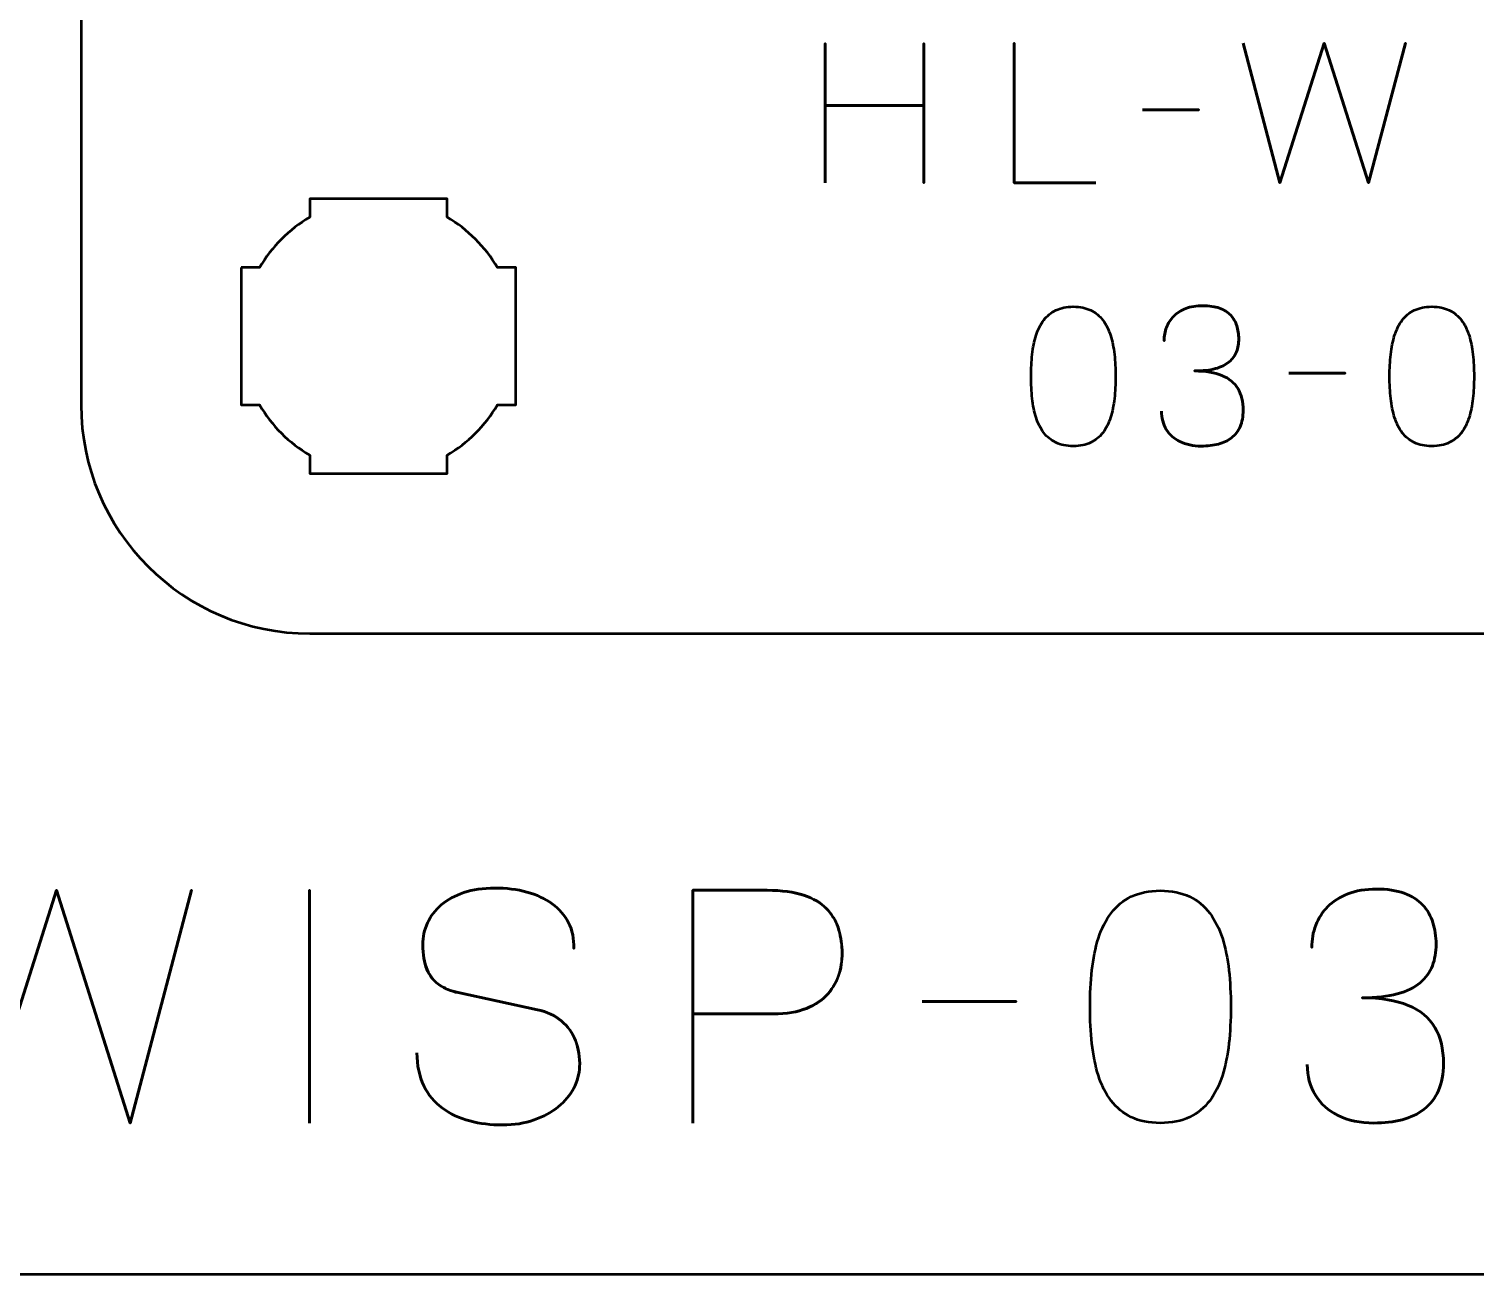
# Model space of a CAD drawing. Header units: centimetres. Extents: x -21 to 0, y -29.7 to 0.
# Drawn here: x -5.764 to -2.603, y -29.7 to -26.978 of the extents above; entities that cross this region are included whole.
import ezdxf

# ---------------------------------------------------------------- set-up
doc = ezdxf.new("R2010")
doc.units = ezdxf.units.CM
doc.header["$MEASUREMENT"] = 0
doc.layers.add('Layer 1', color=7, linetype='Continuous')

msp = doc.modelspace()

# ---------------------------------------------------------------- linework, layer by layer
at = {"layer": 'Layer 1', "color": 1, "lineweight": 53}
msp.add_open_spline([(-21.00003, -29.19995), (-21.00003, -29.19995), (-21.00003, -2.89992), (-21.00003, -2.89992), (-21.00003, -2.89992), (-21.00003, -2.81709), (-20.93286, -2.74992), (-20.85003, -2.74992), (-20.85003, -2.74992), (-20.7672, -2.74992), (-20.70003, -2.68275), (-20.70003, -2.59992), (-20.70003, -2.59992), (-20.70003, -2.51709), (-20.7672, -2.44992), (-20.85003, -2.44992), (-20.85003, -2.44992), (-20.93286, -2.44992), (-21.00003, -2.38275), (-21.00003, -2.29992), (-21.00003, -2.29992), (-21.00003, -2.21709), (-20.93286, -2.14992), (-20.85003, -2.14992), (-20.85003, -2.14992), (-20.7672, -2.14992), (-20.70003, -2.08275), (-20.70003, -1.99992), (-20.70003, -1.99992), (-20.70003, -1.91709), (-20.7672, -1.84992), (-20.85003, -1.84992), (-20.85003, -1.84992), (-20.93286, -1.84992), (-21.00003, -1.78275), (-21.00003, -1.69992), (-21.00003, -1.69992), (-21.00003, -1.61709), (-20.93286, -1.54992), (-20.85003, -1.54992), (-20.85003, -1.54992), (-20.7672, -1.54992), (-20.70003, -1.48275), (-20.70003, -1.39992), (-20.70003, -1.39992), (-20.70003, -1.31709), (-20.7672, -1.24992), (-20.85003, -1.24992), (-20.85003, -1.24992), (-20.93286, -1.24992), (-21.00003, -1.18275), (-21.00003, -1.09992), (-21.00003, -1.09992), (-21.00003, -1.09992), (-21.00003, -0.49992), (-21.00003, -0.49992), (-21.00003, -0.49992), (-21.00003, -0.22295), (-20.77694, 0.00004), (-20.49994, 0.00004), (-20.49994, 0.00004), (-20.49994, 0.00004), (-0.50008, 0.00004), (-0.50008, 0.00004), (-0.50008, 0.00004), (-0.22294, 0.00004), (0.00002, -0.22295), (0.00002, -0.49992), (0.00002, -0.49992), (0.00002, -0.49992), (0.00002, -29.19995), (0.00002, -29.19995), (0.00002, -29.19995), (0.00002, -29.47695), (-0.22294, -29.70004), (-0.50008, -29.70004), (-0.50008, -29.70004), (-0.50008, -29.70004), (-20.49994, -29.70004), (-20.49994, -29.70004), (-20.49994, -29.70004), (-20.77694, -29.70004), (-21.00003, -29.47695), (-21.00003, -29.19995)], degree=3, knots=[0, 0, 0, 0, 0.047619, 0.047619, 0.047619, 0.047619, 0.0952381, 0.0952381, 0.0952381, 0.0952381, 0.1428571, 0.1428571, 0.1428571, 0.1428571, 0.1904762, 0.1904762, 0.1904762, 0.1904762, 0.2380952, 0.2380952, 0.2380952, 0.2380952, 0.2857143, 0.2857143, 0.2857143, 0.2857143, 0.3333333, 0.3333333, 0.3333333, 0.3333333, 0.3809524, 0.3809524, 0.3809524, 0.3809524, 0.4285714, 0.4285714, 0.4285714, 0.4285714, 0.4761905, 0.4761905, 0.4761905, 0.4761905, 0.5238095, 0.5238095, 0.5238095, 0.5238095, 0.5714286, 0.5714286, 0.5714286, 0.5714286, 0.6190476, 0.6190476, 0.6190476, 0.6190476, 0.6666667, 0.6666667, 0.6666667, 0.6666667, 0.7142857, 0.7142857, 0.7142857, 0.7142857, 0.7619048, 0.7619048, 0.7619048, 0.7619048, 0.8095238, 0.8095238, 0.8095238, 0.8095238, 0.8571429, 0.8571429, 0.8571429, 0.8571429, 0.9047619, 0.9047619, 0.9047619, 0.9047619, 0.952381, 0.952381, 0.952381, 0.952381, 1, 1, 1, 1], dxfattribs=at)
at = {"layer": 'Layer 1', "color": 3, "lineweight": 53}
msp.add_open_spline([(-5.65, -27.8), (-5.65, -27.8), (-5.65, -23.5), (-5.65, -23.5), (-5.65, -23.5), (-5.65, -23.22391), (-5.42609, -23), (-5.15, -23), (-5.15, -23), (-5.15, -23), (-0.85, -23), (-0.85, -23), (-0.85, -23), (-0.57391, -23), (-0.35, -23.22391), (-0.35, -23.5), (-0.35, -23.5), (-0.35, -23.5), (-0.35, -27.8), (-0.35, -27.8), (-0.35, -27.8), (-0.35, -28.07609), (-0.57391, -28.3), (-0.85, -28.3), (-0.85, -28.3), (-0.85, -28.3), (-5.15, -28.3), (-5.15, -28.3), (-5.15, -28.3), (-5.42609, -28.3), (-5.65, -28.07609), (-5.65, -27.8)], degree=3, knots=[0, 0, 0, 0, 0.125, 0.125, 0.125, 0.125, 0.25, 0.25, 0.25, 0.25, 0.375, 0.375, 0.375, 0.375, 0.5, 0.5, 0.5, 0.5, 0.625, 0.625, 0.625, 0.625, 0.75, 0.75, 0.75, 0.75, 0.875, 0.875, 0.875, 0.875, 1, 1, 1, 1], dxfattribs=at)
at = {"layer": 'Layer 1', "color": 5, "lineweight": 53}
for points, knots in [([(-4.02382, -27.31494), (-4.02382, -27.31494), (-4.02382, -27.14603), (-4.02382, -27.14603), (-4.02382, -27.14603), (-4.02382, -27.14603), (-3.80835, -27.14603), (-3.80835, -27.14603), (-3.80835, -27.14603), (-3.80835, -27.14603), (-3.80835, -27.31494), (-3.80835, -27.31494), (-3.80835, -27.31494), (-3.80835, -27.31494), (-3.80835, -27.01014), (-3.80835, -27.01014), (-3.80835, -27.01014), (-3.80835, -27.01014), (-3.80835, -27.14603), (-3.80835, -27.14603), (-3.80835, -27.14603), (-3.80835, -27.14603), (-4.02382, -27.14603), (-4.02382, -27.14603), (-4.02382, -27.14603), (-4.02382, -27.14603), (-4.02382, -27.01014), (-4.02382, -27.01014), (-4.02382, -27.01014), (-4.02382, -27.01014), (-4.02382, -27.31494), (-4.02382, -27.31494)], [0, 0, 0, 0, 0.125, 0.125, 0.125, 0.125, 0.25, 0.25, 0.25, 0.25, 0.375, 0.375, 0.375, 0.375, 0.5, 0.5, 0.5, 0.5, 0.625, 0.625, 0.625, 0.625, 0.75, 0.75, 0.75, 0.75, 0.875, 0.875, 0.875, 0.875, 1, 1, 1, 1]), ([(-3.43243, -27.31494), (-3.43243, -27.31494), (-3.61065, -27.31494), (-3.61065, -27.31494), (-3.61065, -27.31494), (-3.61065, -27.31494), (-3.61065, -27.00972), (-3.61065, -27.00972), (-3.61065, -27.00972), (-3.61065, -27.00972), (-3.61065, -27.31494), (-3.61065, -27.31494), (-3.61065, -27.31494), (-3.61065, -27.31494), (-3.43243, -27.31494), (-3.43243, -27.31494)], [0, 0, 0, 0, 0.25, 0.25, 0.25, 0.25, 0.5, 0.5, 0.5, 0.5, 0.75, 0.75, 0.75, 0.75, 1, 1, 1, 1]), ([(-3.11028, -27.00972), (-3.11028, -27.00972), (-3.02985, -27.31494), (-3.02985, -27.31494), (-3.02985, -27.31494), (-3.02985, -27.31494), (-2.93291, -27.00972), (-2.93291, -27.00972), (-2.93291, -27.00972), (-2.93291, -27.00972), (-2.83596, -27.31494), (-2.83596, -27.31494), (-2.83596, -27.31494), (-2.83596, -27.31494), (-2.75553, -27.00972), (-2.75553, -27.00972), (-2.75553, -27.00972), (-2.75553, -27.00972), (-2.83596, -27.31494), (-2.83596, -27.31494), (-2.83596, -27.31494), (-2.83596, -27.31494), (-2.93291, -27.00972), (-2.93291, -27.00972), (-2.93291, -27.00972), (-2.93291, -27.00972), (-3.02985, -27.31494), (-3.02985, -27.31494), (-3.02985, -27.31494), (-3.02985, -27.31494), (-3.11028, -27.00972), (-3.11028, -27.00972)], [0, 0, 0, 0, 0.125, 0.125, 0.125, 0.125, 0.25, 0.25, 0.25, 0.25, 0.375, 0.375, 0.375, 0.375, 0.5, 0.5, 0.5, 0.5, 0.625, 0.625, 0.625, 0.625, 0.75, 0.75, 0.75, 0.75, 0.875, 0.875, 0.875, 0.875, 1, 1, 1, 1]), ([(-3.33041, -27.15534), (-3.33041, -27.15534), (-3.20722, -27.15534), (-3.20722, -27.15534), (-3.20722, -27.15534), (-3.20722, -27.15534), (-3.33041, -27.15534), (-3.33041, -27.15534)], [0, 0, 0, 0, 0.5, 0.5, 0.5, 0.5, 1, 1, 1, 1]), ([(-3.48132, -27.89025), (-3.46651, -27.89018), (-3.45374, -27.88757), (-3.44308, -27.88249), (-3.44308, -27.88249), (-3.4325, -27.87741), (-3.42368, -27.87014), (-3.41663, -27.8609), (-3.41663, -27.8609), (-3.40964, -27.85159), (-3.40414, -27.84058), (-3.40005, -27.82788), (-3.40005, -27.82788), (-3.39602, -27.81518), (-3.39313, -27.80128), (-3.39151, -27.78604), (-3.39151, -27.78604), (-3.38981, -27.7708), (-3.38897, -27.75478), (-3.38904, -27.73785), (-3.38904, -27.73785), (-3.38897, -27.72099), (-3.38981, -27.70497), (-3.39151, -27.6898), (-3.39151, -27.6898), (-3.39313, -27.67463), (-3.39602, -27.66066), (-3.40005, -27.64796), (-3.40005, -27.64796), (-3.40414, -27.63533), (-3.40964, -27.62433), (-3.41663, -27.61494), (-3.41663, -27.61494), (-3.42368, -27.60563), (-3.4325, -27.59836), (-3.44308, -27.59328), (-3.44308, -27.59328), (-3.45374, -27.58813), (-3.46651, -27.58552), (-3.48132, -27.58545), (-3.48132, -27.58545), (-3.49614, -27.58552), (-3.50891, -27.58813), (-3.51957, -27.59328), (-3.51957, -27.59328), (-3.53015, -27.59836), (-3.53897, -27.60563), (-3.54602, -27.61494), (-3.54602, -27.61494), (-3.55301, -27.62433), (-3.55851, -27.63533), (-3.5626, -27.64796), (-3.5626, -27.64796), (-3.56663, -27.66066), (-3.56952, -27.67463), (-3.57114, -27.6898), (-3.57114, -27.6898), (-3.57283, -27.70497), (-3.57368, -27.72099), (-3.57361, -27.73785), (-3.57361, -27.73785), (-3.57368, -27.75478), (-3.57283, -27.7708), (-3.57114, -27.78604), (-3.57114, -27.78604), (-3.56952, -27.80128), (-3.56663, -27.81518), (-3.5626, -27.82788), (-3.5626, -27.82788), (-3.55851, -27.84058), (-3.55301, -27.85159), (-3.54602, -27.8609), (-3.54602, -27.8609), (-3.53897, -27.87014), (-3.53015, -27.87741), (-3.51957, -27.88249), (-3.51957, -27.88249), (-3.50891, -27.88757), (-3.49614, -27.89018), (-3.48132, -27.89025)], [0, 0, 0, 0, 0.05, 0.05, 0.05, 0.05, 0.1, 0.1, 0.1, 0.1, 0.15, 0.15, 0.15, 0.15, 0.2, 0.2, 0.2, 0.2, 0.25, 0.25, 0.25, 0.25, 0.3, 0.3, 0.3, 0.3, 0.35, 0.35, 0.35, 0.35, 0.4, 0.4, 0.4, 0.4, 0.45, 0.45, 0.45, 0.45, 0.5, 0.5, 0.5, 0.5, 0.55, 0.55, 0.55, 0.55, 0.6, 0.6, 0.6, 0.6, 0.65, 0.65, 0.65, 0.65, 0.7, 0.7, 0.7, 0.7, 0.75, 0.75, 0.75, 0.75, 0.8, 0.8, 0.8, 0.8, 0.85, 0.85, 0.85, 0.85, 0.9, 0.9, 0.9, 0.9, 0.95, 0.95, 0.95, 0.95, 1, 1, 1, 1]), ([(-3.48132, -27.89025), (-3.46651, -27.89018), (-3.45374, -27.88757), (-3.44308, -27.88249), (-3.44308, -27.88249), (-3.4325, -27.87741), (-3.42368, -27.87014), (-3.41663, -27.8609), (-3.41663, -27.8609), (-3.40964, -27.85159), (-3.40414, -27.84058), (-3.40005, -27.82788), (-3.40005, -27.82788), (-3.39602, -27.81518), (-3.39313, -27.80128), (-3.39151, -27.78604), (-3.39151, -27.78604), (-3.38981, -27.7708), (-3.38897, -27.75478), (-3.38904, -27.73785), (-3.38904, -27.73785), (-3.38897, -27.72099), (-3.38981, -27.70497), (-3.39151, -27.6898), (-3.39151, -27.6898), (-3.39313, -27.67463), (-3.39602, -27.66066), (-3.40005, -27.64796), (-3.40005, -27.64796), (-3.40414, -27.63533), (-3.40964, -27.62433), (-3.41663, -27.61494), (-3.41663, -27.61494), (-3.42368, -27.60563), (-3.4325, -27.59836), (-3.44308, -27.59328), (-3.44308, -27.59328), (-3.45374, -27.58813), (-3.46651, -27.58552), (-3.48132, -27.58545), (-3.48132, -27.58545), (-3.49614, -27.58552), (-3.50891, -27.58813), (-3.51957, -27.59328), (-3.51957, -27.59328), (-3.53015, -27.59836), (-3.53897, -27.60563), (-3.54602, -27.61494), (-3.54602, -27.61494), (-3.55301, -27.62433), (-3.55851, -27.63533), (-3.5626, -27.64796), (-3.5626, -27.64796), (-3.56663, -27.66066), (-3.56952, -27.67463), (-3.57114, -27.6898), (-3.57114, -27.6898), (-3.57283, -27.70497), (-3.57368, -27.72099), (-3.57361, -27.73785), (-3.57361, -27.73785), (-3.57368, -27.75478), (-3.57283, -27.7708), (-3.57114, -27.78604), (-3.57114, -27.78604), (-3.56952, -27.80128), (-3.56663, -27.81518), (-3.5626, -27.82788), (-3.5626, -27.82788), (-3.55851, -27.84058), (-3.55301, -27.85159), (-3.54602, -27.8609), (-3.54602, -27.8609), (-3.53897, -27.87014), (-3.53015, -27.87741), (-3.51957, -27.88249), (-3.51957, -27.88249), (-3.50891, -27.88757), (-3.49614, -27.89018), (-3.48132, -27.89025)], [0, 0, 0, 0, 0.05, 0.05, 0.05, 0.05, 0.1, 0.1, 0.1, 0.1, 0.15, 0.15, 0.15, 0.15, 0.2, 0.2, 0.2, 0.2, 0.25, 0.25, 0.25, 0.25, 0.3, 0.3, 0.3, 0.3, 0.35, 0.35, 0.35, 0.35, 0.4, 0.4, 0.4, 0.4, 0.45, 0.45, 0.45, 0.45, 0.5, 0.5, 0.5, 0.5, 0.55, 0.55, 0.55, 0.55, 0.6, 0.6, 0.6, 0.6, 0.65, 0.65, 0.65, 0.65, 0.7, 0.7, 0.7, 0.7, 0.75, 0.75, 0.75, 0.75, 0.8, 0.8, 0.8, 0.8, 0.85, 0.85, 0.85, 0.85, 0.9, 0.9, 0.9, 0.9, 0.95, 0.95, 0.95, 0.95, 1, 1, 1, 1]), ([(-3.28871, -27.81363), (-3.28864, -27.82887), (-3.28511, -27.84213), (-3.27813, -27.85363), (-3.27813, -27.85363), (-3.27114, -27.86506), (-3.26119, -27.87402), (-3.24821, -27.88044), (-3.24821, -27.88044), (-3.23523, -27.88686), (-3.21964, -27.89011), (-3.2015, -27.89025), (-3.2015, -27.89025), (-3.18789, -27.89025), (-3.17554, -27.88884), (-3.16432, -27.88588), (-3.16432, -27.88588), (-3.15317, -27.88291), (-3.14358, -27.87833), (-3.13546, -27.87205), (-3.13546, -27.87205), (-3.12735, -27.86577), (-3.12114, -27.85765), (-3.1167, -27.84778), (-3.1167, -27.84778), (-3.11232, -27.83783), (-3.11014, -27.8259), (-3.11007, -27.81193), (-3.11007, -27.81193), (-3.10999, -27.79331), (-3.1138, -27.77757), (-3.12135, -27.7648), (-3.12135, -27.7648), (-3.1289, -27.75203), (-3.14062, -27.74244), (-3.15635, -27.73588), (-3.15635, -27.73588), (-3.17208, -27.72931), (-3.19226, -27.726), (-3.21674, -27.726), (-3.21674, -27.726), (-3.19847, -27.72607), (-3.18316, -27.72438), (-3.17067, -27.72092), (-3.17067, -27.72092), (-3.15825, -27.71746), (-3.14831, -27.71259), (-3.14083, -27.70624), (-3.14083, -27.70624), (-3.13335, -27.69996), (-3.12792, -27.69248), (-3.12467, -27.68388), (-3.12467, -27.68388), (-3.12135, -27.67534), (-3.11973, -27.66596), (-3.1198, -27.65573), (-3.1198, -27.65573), (-3.11973, -27.64549), (-3.12114, -27.63604), (-3.12396, -27.62729), (-3.12396, -27.62729), (-3.12672, -27.61854), (-3.13123, -27.61085), (-3.13737, -27.60429), (-3.13737, -27.60429), (-3.14351, -27.59773), (-3.15162, -27.59258), (-3.16157, -27.58891), (-3.16157, -27.58891), (-3.17159, -27.58524), (-3.1838, -27.58341), (-3.19812, -27.58334), (-3.19812, -27.58334), (-3.21237, -27.58341), (-3.22486, -27.58552), (-3.23544, -27.58962), (-3.23544, -27.58962), (-3.2461, -27.59371), (-3.25484, -27.59928), (-3.2619, -27.60641), (-3.2619, -27.60641), (-3.26888, -27.61353), (-3.27411, -27.62165), (-3.27756, -27.63082), (-3.27756, -27.63082), (-3.28109, -27.63999), (-3.28278, -27.64973), (-3.28278, -27.65996), (-3.28278, -27.65996), (-3.28278, -27.64973), (-3.28109, -27.63999), (-3.27756, -27.63082), (-3.27756, -27.63082), (-3.27411, -27.62165), (-3.26888, -27.61353), (-3.2619, -27.60641), (-3.2619, -27.60641), (-3.25484, -27.59928), (-3.2461, -27.59371), (-3.23544, -27.58962), (-3.23544, -27.58962), (-3.22486, -27.58552), (-3.21237, -27.58341), (-3.19812, -27.58334), (-3.19812, -27.58334), (-3.1838, -27.58341), (-3.17159, -27.58524), (-3.16157, -27.58891), (-3.16157, -27.58891), (-3.15162, -27.59258), (-3.14351, -27.59773), (-3.13737, -27.60429), (-3.13737, -27.60429), (-3.13123, -27.61085), (-3.12672, -27.61854), (-3.12396, -27.62729), (-3.12396, -27.62729), (-3.12114, -27.63604), (-3.11973, -27.64549), (-3.1198, -27.65573), (-3.1198, -27.65573), (-3.11973, -27.66596), (-3.12135, -27.67534), (-3.12467, -27.68388), (-3.12467, -27.68388), (-3.12792, -27.69248), (-3.13335, -27.69996), (-3.14083, -27.70624), (-3.14083, -27.70624), (-3.14831, -27.71259), (-3.15825, -27.71746), (-3.17067, -27.72092), (-3.17067, -27.72092), (-3.18316, -27.72438), (-3.19847, -27.72607), (-3.21674, -27.726), (-3.21674, -27.726), (-3.19226, -27.726), (-3.17208, -27.72931), (-3.15635, -27.73588), (-3.15635, -27.73588), (-3.14062, -27.74244), (-3.1289, -27.75203), (-3.12135, -27.7648), (-3.12135, -27.7648), (-3.1138, -27.77757), (-3.10999, -27.79331), (-3.11007, -27.81193), (-3.11007, -27.81193), (-3.11014, -27.8259), (-3.11232, -27.83783), (-3.1167, -27.84778), (-3.1167, -27.84778), (-3.12114, -27.85765), (-3.12735, -27.86577), (-3.13546, -27.87205), (-3.13546, -27.87205), (-3.14358, -27.87833), (-3.15317, -27.88291), (-3.16432, -27.88588), (-3.16432, -27.88588), (-3.17554, -27.88884), (-3.18789, -27.89025), (-3.2015, -27.89025), (-3.2015, -27.89025), (-3.21964, -27.89011), (-3.23523, -27.88686), (-3.24821, -27.88044), (-3.24821, -27.88044), (-3.26119, -27.87402), (-3.27114, -27.86506), (-3.27813, -27.85363), (-3.27813, -27.85363), (-3.28511, -27.84213), (-3.28864, -27.82887), (-3.28871, -27.81363)], [0, 0, 0, 0, 0.0227273, 0.0227273, 0.0227273, 0.0227273, 0.0454545, 0.0454545, 0.0454545, 0.0454545, 0.0681818, 0.0681818, 0.0681818, 0.0681818, 0.0909091, 0.0909091, 0.0909091, 0.0909091, 0.1136364, 0.1136364, 0.1136364, 0.1136364, 0.1363636, 0.1363636, 0.1363636, 0.1363636, 0.1590909, 0.1590909, 0.1590909, 0.1590909, 0.1818182, 0.1818182, 0.1818182, 0.1818182, 0.2045455, 0.2045455, 0.2045455, 0.2045455, 0.2272727, 0.2272727, 0.2272727, 0.2272727, 0.25, 0.25, 0.25, 0.25, 0.2727273, 0.2727273, 0.2727273, 0.2727273, 0.2954545, 0.2954545, 0.2954545, 0.2954545, 0.3181818, 0.3181818, 0.3181818, 0.3181818, 0.3409091, 0.3409091, 0.3409091, 0.3409091, 0.3636364, 0.3636364, 0.3636364, 0.3636364, 0.3863636, 0.3863636, 0.3863636, 0.3863636, 0.4090909, 0.4090909, 0.4090909, 0.4090909, 0.4318182, 0.4318182, 0.4318182, 0.4318182, 0.4545455, 0.4545455, 0.4545455, 0.4545455, 0.4772727, 0.4772727, 0.4772727, 0.4772727, 0.5, 0.5, 0.5, 0.5, 0.5227273, 0.5227273, 0.5227273, 0.5227273, 0.5454545, 0.5454545, 0.5454545, 0.5454545, 0.5681818, 0.5681818, 0.5681818, 0.5681818, 0.5909091, 0.5909091, 0.5909091, 0.5909091, 0.6136364, 0.6136364, 0.6136364, 0.6136364, 0.6363636, 0.6363636, 0.6363636, 0.6363636, 0.6590909, 0.6590909, 0.6590909, 0.6590909, 0.6818182, 0.6818182, 0.6818182, 0.6818182, 0.7045455, 0.7045455, 0.7045455, 0.7045455, 0.7272727, 0.7272727, 0.7272727, 0.7272727, 0.75, 0.75, 0.75, 0.75, 0.7727273, 0.7727273, 0.7727273, 0.7727273, 0.7954545, 0.7954545, 0.7954545, 0.7954545, 0.8181818, 0.8181818, 0.8181818, 0.8181818, 0.8409091, 0.8409091, 0.8409091, 0.8409091, 0.8636364, 0.8636364, 0.8636364, 0.8636364, 0.8863636, 0.8863636, 0.8863636, 0.8863636, 0.9090909, 0.9090909, 0.9090909, 0.9090909, 0.9318182, 0.9318182, 0.9318182, 0.9318182, 0.9545455, 0.9545455, 0.9545455, 0.9545455, 0.9772727, 0.9772727, 0.9772727, 0.9772727, 1, 1, 1, 1]), ([(-2.69774, -27.89025), (-2.68293, -27.89018), (-2.67016, -27.88757), (-2.6595, -27.88249), (-2.6595, -27.88249), (-2.64892, -27.87741), (-2.6401, -27.87014), (-2.63305, -27.8609), (-2.63305, -27.8609), (-2.62606, -27.85159), (-2.62056, -27.84058), (-2.61647, -27.82788), (-2.61647, -27.82788), (-2.61244, -27.81518), (-2.60955, -27.80128), (-2.60793, -27.78604), (-2.60793, -27.78604), (-2.60623, -27.7708), (-2.60539, -27.75478), (-2.60546, -27.73785), (-2.60546, -27.73785), (-2.60539, -27.72099), (-2.60623, -27.70497), (-2.60793, -27.6898), (-2.60793, -27.6898), (-2.60955, -27.67463), (-2.61244, -27.66066), (-2.61647, -27.64796), (-2.61647, -27.64796), (-2.62056, -27.63533), (-2.62606, -27.62433), (-2.63305, -27.61494), (-2.63305, -27.61494), (-2.6401, -27.60563), (-2.64892, -27.59836), (-2.6595, -27.59328), (-2.6595, -27.59328), (-2.67016, -27.58813), (-2.68293, -27.58552), (-2.69774, -27.58545), (-2.69774, -27.58545), (-2.71256, -27.58552), (-2.72533, -27.58813), (-2.73599, -27.59328), (-2.73599, -27.59328), (-2.74657, -27.59836), (-2.75539, -27.60563), (-2.76244, -27.61494), (-2.76244, -27.61494), (-2.76943, -27.62433), (-2.77493, -27.63533), (-2.77902, -27.64796), (-2.77902, -27.64796), (-2.78305, -27.66066), (-2.78594, -27.67463), (-2.78756, -27.6898), (-2.78756, -27.6898), (-2.78925, -27.70497), (-2.7901, -27.72099), (-2.79003, -27.73785), (-2.79003, -27.73785), (-2.7901, -27.75478), (-2.78925, -27.7708), (-2.78756, -27.78604), (-2.78756, -27.78604), (-2.78594, -27.80128), (-2.78305, -27.81518), (-2.77902, -27.82788), (-2.77902, -27.82788), (-2.77493, -27.84058), (-2.76943, -27.85159), (-2.76244, -27.8609), (-2.76244, -27.8609), (-2.75539, -27.87014), (-2.74657, -27.87741), (-2.73599, -27.88249), (-2.73599, -27.88249), (-2.72533, -27.88757), (-2.71256, -27.89018), (-2.69774, -27.89025)], [0, 0, 0, 0, 0.05, 0.05, 0.05, 0.05, 0.1, 0.1, 0.1, 0.1, 0.15, 0.15, 0.15, 0.15, 0.2, 0.2, 0.2, 0.2, 0.25, 0.25, 0.25, 0.25, 0.3, 0.3, 0.3, 0.3, 0.35, 0.35, 0.35, 0.35, 0.4, 0.4, 0.4, 0.4, 0.45, 0.45, 0.45, 0.45, 0.5, 0.5, 0.5, 0.5, 0.55, 0.55, 0.55, 0.55, 0.6, 0.6, 0.6, 0.6, 0.65, 0.65, 0.65, 0.65, 0.7, 0.7, 0.7, 0.7, 0.75, 0.75, 0.75, 0.75, 0.8, 0.8, 0.8, 0.8, 0.85, 0.85, 0.85, 0.85, 0.9, 0.9, 0.9, 0.9, 0.95, 0.95, 0.95, 0.95, 1, 1, 1, 1]), ([(-2.69774, -27.89025), (-2.68293, -27.89018), (-2.67016, -27.88757), (-2.6595, -27.88249), (-2.6595, -27.88249), (-2.64892, -27.87741), (-2.6401, -27.87014), (-2.63305, -27.8609), (-2.63305, -27.8609), (-2.62606, -27.85159), (-2.62056, -27.84058), (-2.61647, -27.82788), (-2.61647, -27.82788), (-2.61244, -27.81518), (-2.60955, -27.80128), (-2.60793, -27.78604), (-2.60793, -27.78604), (-2.60623, -27.7708), (-2.60539, -27.75478), (-2.60546, -27.73785), (-2.60546, -27.73785), (-2.60539, -27.72099), (-2.60623, -27.70497), (-2.60793, -27.6898), (-2.60793, -27.6898), (-2.60955, -27.67463), (-2.61244, -27.66066), (-2.61647, -27.64796), (-2.61647, -27.64796), (-2.62056, -27.63533), (-2.62606, -27.62433), (-2.63305, -27.61494), (-2.63305, -27.61494), (-2.6401, -27.60563), (-2.64892, -27.59836), (-2.6595, -27.59328), (-2.6595, -27.59328), (-2.67016, -27.58813), (-2.68293, -27.58552), (-2.69774, -27.58545), (-2.69774, -27.58545), (-2.71256, -27.58552), (-2.72533, -27.58813), (-2.73599, -27.59328), (-2.73599, -27.59328), (-2.74657, -27.59836), (-2.75539, -27.60563), (-2.76244, -27.61494), (-2.76244, -27.61494), (-2.76943, -27.62433), (-2.77493, -27.63533), (-2.77902, -27.64796), (-2.77902, -27.64796), (-2.78305, -27.66066), (-2.78594, -27.67463), (-2.78756, -27.6898), (-2.78756, -27.6898), (-2.78925, -27.70497), (-2.7901, -27.72099), (-2.79003, -27.73785), (-2.79003, -27.73785), (-2.7901, -27.75478), (-2.78925, -27.7708), (-2.78756, -27.78604), (-2.78756, -27.78604), (-2.78594, -27.80128), (-2.78305, -27.81518), (-2.77902, -27.82788), (-2.77902, -27.82788), (-2.77493, -27.84058), (-2.76943, -27.85159), (-2.76244, -27.8609), (-2.76244, -27.8609), (-2.75539, -27.87014), (-2.74657, -27.87741), (-2.73599, -27.88249), (-2.73599, -27.88249), (-2.72533, -27.88757), (-2.71256, -27.89018), (-2.69774, -27.89025)], [0, 0, 0, 0, 0.05, 0.05, 0.05, 0.05, 0.1, 0.1, 0.1, 0.1, 0.15, 0.15, 0.15, 0.15, 0.2, 0.2, 0.2, 0.2, 0.25, 0.25, 0.25, 0.25, 0.3, 0.3, 0.3, 0.3, 0.35, 0.35, 0.35, 0.35, 0.4, 0.4, 0.4, 0.4, 0.45, 0.45, 0.45, 0.45, 0.5, 0.5, 0.5, 0.5, 0.55, 0.55, 0.55, 0.55, 0.6, 0.6, 0.6, 0.6, 0.65, 0.65, 0.65, 0.65, 0.7, 0.7, 0.7, 0.7, 0.75, 0.75, 0.75, 0.75, 0.8, 0.8, 0.8, 0.8, 0.85, 0.85, 0.85, 0.85, 0.9, 0.9, 0.9, 0.9, 0.95, 0.95, 0.95, 0.95, 1, 1, 1, 1]), ([(-3.01016, -27.73065), (-3.01016, -27.73065), (-2.88697, -27.73065), (-2.88697, -27.73065), (-2.88697, -27.73065), (-2.88697, -27.73065), (-3.01016, -27.73065), (-3.01016, -27.73065)], [0, 0, 0, 0, 0.5, 0.5, 0.5, 0.5, 1, 1, 1, 1]), ([(-4.91589, -29.21611), (-4.91565, -29.24421), (-4.91072, -29.26832), (-4.90084, -29.28843), (-4.90084, -29.28843), (-4.89108, -29.30842), (-4.87744, -29.32476), (-4.86027, -29.33746), (-4.86027, -29.33746), (-4.84298, -29.35005), (-4.82311, -29.35934), (-4.80065, -29.36533), (-4.80065, -29.36533), (-4.77831, -29.37121), (-4.75432, -29.37415), (-4.72892, -29.37415), (-4.72892, -29.37415), (-4.70328, -29.37404), (-4.68023, -29.37027), (-4.65965, -29.3631), (-4.65965, -29.3631), (-4.63919, -29.35593), (-4.62167, -29.34628), (-4.60697, -29.33417), (-4.60697, -29.33417), (-4.59239, -29.32206), (-4.5811, -29.30854), (-4.5731, -29.29348), (-4.5731, -29.29348), (-4.56511, -29.27843), (-4.56088, -29.26303), (-4.56029, -29.24715), (-4.56029, -29.24715), (-4.55958, -29.22634), (-4.56264, -29.20729), (-4.56934, -29.19012), (-4.56934, -29.19012), (-4.57604, -29.17295), (-4.58639, -29.1586), (-4.60039, -29.14685), (-4.60039, -29.14685), (-4.61426, -29.13509), (-4.63178, -29.12685), (-4.65272, -29.12227), (-4.65272, -29.12227), (-4.65272, -29.12227), (-4.82558, -29.08487), (-4.82558, -29.08487), (-4.82558, -29.08487), (-4.84181, -29.08146), (-4.8558, -29.0757), (-4.86732, -29.06771), (-4.86732, -29.06771), (-4.87885, -29.05959), (-4.88778, -29.04842), (-4.8939, -29.03407), (-4.8939, -29.03407), (-4.90001, -29.01984), (-4.90319, -29.00174), (-4.90319, -28.97975), (-4.90319, -28.97975), (-4.90319, -28.96305), (-4.89978, -28.94729), (-4.89284, -28.93247), (-4.89284, -28.93247), (-4.88602, -28.91766), (-4.87591, -28.9046), (-4.86262, -28.89308), (-4.86262, -28.89308), (-4.84933, -28.88167), (-4.83287, -28.87274), (-4.81335, -28.86627), (-4.81335, -28.86627), (-4.79371, -28.85968), (-4.77125, -28.85639), (-4.74585, -28.85627), (-4.74585, -28.85627), (-4.72033, -28.85627), (-4.69693, -28.85921), (-4.67553, -28.86509), (-4.67553, -28.86509), (-4.65424, -28.87097), (-4.63578, -28.87944), (-4.62026, -28.89073), (-4.62026, -28.89073), (-4.60474, -28.90202), (-4.59274, -28.91589), (-4.58451, -28.93212), (-4.58451, -28.93212), (-4.57628, -28.94847), (-4.5724, -28.96716), (-4.57299, -28.98821), (-4.57299, -28.98821), (-4.5724, -28.96716), (-4.57628, -28.94847), (-4.58451, -28.93212), (-4.58451, -28.93212), (-4.59274, -28.91589), (-4.60474, -28.90202), (-4.62026, -28.89073), (-4.62026, -28.89073), (-4.63578, -28.87944), (-4.65424, -28.87097), (-4.67553, -28.86509), (-4.67553, -28.86509), (-4.69693, -28.85921), (-4.72033, -28.85627), (-4.74585, -28.85627), (-4.74585, -28.85627), (-4.77125, -28.85639), (-4.79371, -28.85968), (-4.81335, -28.86627), (-4.81335, -28.86627), (-4.83287, -28.87274), (-4.84933, -28.88167), (-4.86262, -28.89308), (-4.86262, -28.89308), (-4.87591, -28.9046), (-4.88602, -28.91766), (-4.89284, -28.93247), (-4.89284, -28.93247), (-4.89978, -28.94729), (-4.90319, -28.96305), (-4.90319, -28.97975), (-4.90319, -28.97975), (-4.90319, -29.00174), (-4.90013, -29.01984), (-4.89425, -29.03396), (-4.89425, -29.03396), (-4.88826, -29.04818), (-4.87944, -29.05924), (-4.86791, -29.06735), (-4.86791, -29.06735), (-4.85639, -29.07535), (-4.84228, -29.08123), (-4.82558, -29.08487), (-4.82558, -29.08487), (-4.82558, -29.08487), (-4.65272, -29.12227), (-4.65272, -29.12227), (-4.65272, -29.12227), (-4.63131, -29.12685), (-4.61367, -29.13509), (-4.5998, -29.14685), (-4.5998, -29.14685), (-4.58581, -29.1586), (-4.57557, -29.17295), (-4.56899, -29.19012), (-4.56899, -29.19012), (-4.56252, -29.20729), (-4.55958, -29.22634), (-4.56029, -29.24715), (-4.56029, -29.24715), (-4.56088, -29.26303), (-4.56511, -29.27843), (-4.5731, -29.29348), (-4.5731, -29.29348), (-4.5811, -29.30854), (-4.59239, -29.32206), (-4.60697, -29.33417), (-4.60697, -29.33417), (-4.62167, -29.34628), (-4.63919, -29.35593), (-4.65965, -29.3631), (-4.65965, -29.3631), (-4.68023, -29.37027), (-4.70328, -29.37404), (-4.72892, -29.37415), (-4.72892, -29.37415), (-4.75432, -29.37415), (-4.77831, -29.37121), (-4.80065, -29.36533), (-4.80065, -29.36533), (-4.82311, -29.35934), (-4.84298, -29.35005), (-4.86027, -29.33746), (-4.86027, -29.33746), (-4.87744, -29.32476), (-4.89108, -29.30842), (-4.90084, -29.28843), (-4.90084, -29.28843), (-4.91072, -29.26832), (-4.91565, -29.24421), (-4.91589, -29.21611)], [0, 0, 0, 0, 0.0217391, 0.0217391, 0.0217391, 0.0217391, 0.0434783, 0.0434783, 0.0434783, 0.0434783, 0.0652174, 0.0652174, 0.0652174, 0.0652174, 0.0869565, 0.0869565, 0.0869565, 0.0869565, 0.1086957, 0.1086957, 0.1086957, 0.1086957, 0.1304348, 0.1304348, 0.1304348, 0.1304348, 0.1521739, 0.1521739, 0.1521739, 0.1521739, 0.173913, 0.173913, 0.173913, 0.173913, 0.1956522, 0.1956522, 0.1956522, 0.1956522, 0.2173913, 0.2173913, 0.2173913, 0.2173913, 0.2391304, 0.2391304, 0.2391304, 0.2391304, 0.2608696, 0.2608696, 0.2608696, 0.2608696, 0.2826087, 0.2826087, 0.2826087, 0.2826087, 0.3043478, 0.3043478, 0.3043478, 0.3043478, 0.326087, 0.326087, 0.326087, 0.326087, 0.3478261, 0.3478261, 0.3478261, 0.3478261, 0.3695652, 0.3695652, 0.3695652, 0.3695652, 0.3913043, 0.3913043, 0.3913043, 0.3913043, 0.4130435, 0.4130435, 0.4130435, 0.4130435, 0.4347826, 0.4347826, 0.4347826, 0.4347826, 0.4565217, 0.4565217, 0.4565217, 0.4565217, 0.4782609, 0.4782609, 0.4782609, 0.4782609, 0.5, 0.5, 0.5, 0.5, 0.5217391, 0.5217391, 0.5217391, 0.5217391, 0.5434783, 0.5434783, 0.5434783, 0.5434783, 0.5652174, 0.5652174, 0.5652174, 0.5652174, 0.5869565, 0.5869565, 0.5869565, 0.5869565, 0.6086957, 0.6086957, 0.6086957, 0.6086957, 0.6304348, 0.6304348, 0.6304348, 0.6304348, 0.6521739, 0.6521739, 0.6521739, 0.6521739, 0.673913, 0.673913, 0.673913, 0.673913, 0.6956522, 0.6956522, 0.6956522, 0.6956522, 0.7173913, 0.7173913, 0.7173913, 0.7173913, 0.7391304, 0.7391304, 0.7391304, 0.7391304, 0.7608696, 0.7608696, 0.7608696, 0.7608696, 0.7826087, 0.7826087, 0.7826087, 0.7826087, 0.8043478, 0.8043478, 0.8043478, 0.8043478, 0.826087, 0.826087, 0.826087, 0.826087, 0.8478261, 0.8478261, 0.8478261, 0.8478261, 0.8695652, 0.8695652, 0.8695652, 0.8695652, 0.8913043, 0.8913043, 0.8913043, 0.8913043, 0.9130435, 0.9130435, 0.9130435, 0.9130435, 0.9347826, 0.9347826, 0.9347826, 0.9347826, 0.9565217, 0.9565217, 0.9565217, 0.9565217, 0.9782609, 0.9782609, 0.9782609, 0.9782609, 1, 1, 1, 1]), ([(-5.99963, -28.86121), (-5.99963, -28.86121), (-5.86557, -29.36992), (-5.86557, -29.36992), (-5.86557, -29.36992), (-5.86557, -29.36992), (-5.704, -28.86121), (-5.704, -28.86121), (-5.704, -28.86121), (-5.704, -28.86121), (-5.54243, -29.36992), (-5.54243, -29.36992), (-5.54243, -29.36992), (-5.54243, -29.36992), (-5.40837, -28.86121), (-5.40837, -28.86121), (-5.40837, -28.86121), (-5.40837, -28.86121), (-5.54243, -29.36992), (-5.54243, -29.36992), (-5.54243, -29.36992), (-5.54243, -29.36992), (-5.704, -28.86121), (-5.704, -28.86121), (-5.704, -28.86121), (-5.704, -28.86121), (-5.86557, -29.36992), (-5.86557, -29.36992), (-5.86557, -29.36992), (-5.86557, -29.36992), (-5.99963, -28.86121), (-5.99963, -28.86121)], [0, 0, 0, 0, 0.125, 0.125, 0.125, 0.125, 0.25, 0.25, 0.25, 0.25, 0.375, 0.375, 0.375, 0.375, 0.5, 0.5, 0.5, 0.5, 0.625, 0.625, 0.625, 0.625, 0.75, 0.75, 0.75, 0.75, 0.875, 0.875, 0.875, 0.875, 1, 1, 1, 1]), ([(-5.15084, -29.36992), (-5.15084, -29.36992), (-5.15084, -28.86121), (-5.15084, -28.86121), (-5.15084, -28.86121), (-5.15084, -28.86121), (-5.15084, -29.36992), (-5.15084, -29.36992)], [0, 0, 0, 0, 0.5, 0.5, 0.5, 0.5, 1, 1, 1, 1]), ([(-4.31264, -29.36992), (-4.31264, -29.36992), (-4.31264, -28.86121), (-4.31264, -28.86121), (-4.31264, -28.86121), (-4.31264, -28.86121), (-4.15036, -28.86121), (-4.15036, -28.86121), (-4.15036, -28.86121), (-4.1179, -28.86133), (-4.09121, -28.86497), (-4.07016, -28.87203), (-4.07016, -28.87203), (-4.04923, -28.87897), (-4.03277, -28.88861), (-4.02089, -28.90084), (-4.02089, -28.90084), (-4.00901, -28.91295), (-4.00055, -28.92683), (-3.99537, -28.94247), (-3.99537, -28.94247), (-3.99032, -28.95811), (-3.98738, -28.97445), (-3.98667, -28.99174), (-3.98667, -28.99174), (-3.98585, -29.00903), (-3.98785, -29.02596), (-3.99255, -29.04242), (-3.99255, -29.04242), (-3.99737, -29.05889), (-4.00549, -29.07382), (-4.01713, -29.08723), (-4.01713, -29.08723), (-4.02865, -29.10063), (-4.04429, -29.11133), (-4.06393, -29.11921), (-4.06393, -29.11921), (-4.08357, -29.12721), (-4.10791, -29.13121), (-4.13695, -29.13144), (-4.13695, -29.13144), (-4.13695, -29.13144), (-4.31264, -29.13144), (-4.31264, -29.13144), (-4.31264, -29.13144), (-4.31264, -29.13144), (-4.13695, -29.13144), (-4.13695, -29.13144), (-4.13695, -29.13144), (-4.1085, -29.13121), (-4.08439, -29.12721), (-4.06487, -29.11921), (-4.06487, -29.11921), (-4.04523, -29.11133), (-4.02959, -29.10063), (-4.01783, -29.08723), (-4.01783, -29.08723), (-4.00619, -29.07382), (-3.99784, -29.05889), (-3.9929, -29.04242), (-3.9929, -29.04242), (-3.98796, -29.02596), (-3.98585, -29.00903), (-3.98667, -28.99174), (-3.98667, -28.99174), (-3.98738, -28.97445), (-3.99032, -28.95811), (-3.99561, -28.94247), (-3.99561, -28.94247), (-4.00078, -28.92683), (-4.00948, -28.91295), (-4.02136, -28.90084), (-4.02136, -28.90084), (-4.03335, -28.88861), (-4.04982, -28.87897), (-4.07075, -28.87203), (-4.07075, -28.87203), (-4.0918, -28.86497), (-4.11826, -28.86133), (-4.15036, -28.86121), (-4.15036, -28.86121), (-4.15036, -28.86121), (-4.31264, -28.86121), (-4.31264, -28.86121), (-4.31264, -28.86121), (-4.31264, -28.86121), (-4.31264, -29.36992), (-4.31264, -29.36992)], [0, 0, 0, 0, 0.0454545, 0.0454545, 0.0454545, 0.0454545, 0.0909091, 0.0909091, 0.0909091, 0.0909091, 0.1363636, 0.1363636, 0.1363636, 0.1363636, 0.1818182, 0.1818182, 0.1818182, 0.1818182, 0.2272727, 0.2272727, 0.2272727, 0.2272727, 0.2727273, 0.2727273, 0.2727273, 0.2727273, 0.3181818, 0.3181818, 0.3181818, 0.3181818, 0.3636364, 0.3636364, 0.3636364, 0.3636364, 0.4090909, 0.4090909, 0.4090909, 0.4090909, 0.4545455, 0.4545455, 0.4545455, 0.4545455, 0.5, 0.5, 0.5, 0.5, 0.5454545, 0.5454545, 0.5454545, 0.5454545, 0.5909091, 0.5909091, 0.5909091, 0.5909091, 0.6363636, 0.6363636, 0.6363636, 0.6363636, 0.6818182, 0.6818182, 0.6818182, 0.6818182, 0.7272727, 0.7272727, 0.7272727, 0.7272727, 0.7727273, 0.7727273, 0.7727273, 0.7727273, 0.8181818, 0.8181818, 0.8181818, 0.8181818, 0.8636364, 0.8636364, 0.8636364, 0.8636364, 0.9090909, 0.9090909, 0.9090909, 0.9090909, 0.9545455, 0.9545455, 0.9545455, 0.9545455, 1, 1, 1, 1]), ([(-3.29099, -29.36992), (-3.26629, -29.3698), (-3.24501, -29.36545), (-3.22725, -29.35698), (-3.22725, -29.35698), (-3.20961, -29.34852), (-3.19491, -29.33641), (-3.18315, -29.321), (-3.18315, -29.321), (-3.17151, -29.30548), (-3.16234, -29.28713), (-3.15552, -29.26597), (-3.15552, -29.26597), (-3.14882, -29.2448), (-3.144, -29.22163), (-3.14129, -29.19623), (-3.14129, -29.19623), (-3.13847, -29.17083), (-3.13706, -29.14414), (-3.13718, -29.11592), (-3.13718, -29.11592), (-3.13706, -29.08781), (-3.13847, -29.06112), (-3.14129, -29.03584), (-3.14129, -29.03584), (-3.144, -29.01055), (-3.14882, -28.98727), (-3.15552, -28.9661), (-3.15552, -28.9661), (-3.16234, -28.94506), (-3.17151, -28.92671), (-3.18315, -28.91107), (-3.18315, -28.91107), (-3.19491, -28.89555), (-3.20961, -28.88344), (-3.22725, -28.87497), (-3.22725, -28.87497), (-3.24501, -28.86639), (-3.26629, -28.86203), (-3.29099, -28.86192), (-3.29099, -28.86192), (-3.31568, -28.86203), (-3.33697, -28.86639), (-3.35472, -28.87497), (-3.35472, -28.87497), (-3.37236, -28.88344), (-3.38706, -28.89555), (-3.39882, -28.91107), (-3.39882, -28.91107), (-3.41046, -28.92671), (-3.41963, -28.94506), (-3.42645, -28.9661), (-3.42645, -28.9661), (-3.43316, -28.98727), (-3.43798, -29.01055), (-3.44068, -29.03584), (-3.44068, -29.03584), (-3.44351, -29.06112), (-3.44492, -29.08781), (-3.4448, -29.11592), (-3.4448, -29.11592), (-3.44492, -29.14414), (-3.44351, -29.17083), (-3.44068, -29.19623), (-3.44068, -29.19623), (-3.43798, -29.22163), (-3.43316, -29.2448), (-3.42645, -29.26597), (-3.42645, -29.26597), (-3.41963, -29.28713), (-3.41046, -29.30548), (-3.39882, -29.321), (-3.39882, -29.321), (-3.38706, -29.33641), (-3.37236, -29.34852), (-3.35472, -29.35698), (-3.35472, -29.35698), (-3.33697, -29.36545), (-3.31568, -29.3698), (-3.29099, -29.36992)], [0, 0, 0, 0, 0.05, 0.05, 0.05, 0.05, 0.1, 0.1, 0.1, 0.1, 0.15, 0.15, 0.15, 0.15, 0.2, 0.2, 0.2, 0.2, 0.25, 0.25, 0.25, 0.25, 0.3, 0.3, 0.3, 0.3, 0.35, 0.35, 0.35, 0.35, 0.4, 0.4, 0.4, 0.4, 0.45, 0.45, 0.45, 0.45, 0.5, 0.5, 0.5, 0.5, 0.55, 0.55, 0.55, 0.55, 0.6, 0.6, 0.6, 0.6, 0.65, 0.65, 0.65, 0.65, 0.7, 0.7, 0.7, 0.7, 0.75, 0.75, 0.75, 0.75, 0.8, 0.8, 0.8, 0.8, 0.85, 0.85, 0.85, 0.85, 0.9, 0.9, 0.9, 0.9, 0.95, 0.95, 0.95, 0.95, 1, 1, 1, 1]), ([(-3.29099, -29.36992), (-3.26629, -29.3698), (-3.24501, -29.36545), (-3.22725, -29.35698), (-3.22725, -29.35698), (-3.20961, -29.34852), (-3.19491, -29.33641), (-3.18315, -29.321), (-3.18315, -29.321), (-3.17151, -29.30548), (-3.16234, -29.28713), (-3.15552, -29.26597), (-3.15552, -29.26597), (-3.14882, -29.2448), (-3.144, -29.22163), (-3.14129, -29.19623), (-3.14129, -29.19623), (-3.13847, -29.17083), (-3.13706, -29.14414), (-3.13718, -29.11592), (-3.13718, -29.11592), (-3.13706, -29.08781), (-3.13847, -29.06112), (-3.14129, -29.03584), (-3.14129, -29.03584), (-3.144, -29.01055), (-3.14882, -28.98727), (-3.15552, -28.9661), (-3.15552, -28.9661), (-3.16234, -28.94506), (-3.17151, -28.92671), (-3.18315, -28.91107), (-3.18315, -28.91107), (-3.19491, -28.89555), (-3.20961, -28.88344), (-3.22725, -28.87497), (-3.22725, -28.87497), (-3.24501, -28.86639), (-3.26629, -28.86203), (-3.29099, -28.86192), (-3.29099, -28.86192), (-3.31568, -28.86203), (-3.33697, -28.86639), (-3.35472, -28.87497), (-3.35472, -28.87497), (-3.37236, -28.88344), (-3.38706, -28.89555), (-3.39882, -28.91107), (-3.39882, -28.91107), (-3.41046, -28.92671), (-3.41963, -28.94506), (-3.42645, -28.9661), (-3.42645, -28.9661), (-3.43316, -28.98727), (-3.43798, -29.01055), (-3.44068, -29.03584), (-3.44068, -29.03584), (-3.44351, -29.06112), (-3.44492, -29.08781), (-3.4448, -29.11592), (-3.4448, -29.11592), (-3.44492, -29.14414), (-3.44351, -29.17083), (-3.44068, -29.19623), (-3.44068, -29.19623), (-3.43798, -29.22163), (-3.43316, -29.2448), (-3.42645, -29.26597), (-3.42645, -29.26597), (-3.41963, -29.28713), (-3.41046, -29.30548), (-3.39882, -29.321), (-3.39882, -29.321), (-3.38706, -29.33641), (-3.37236, -29.34852), (-3.35472, -29.35698), (-3.35472, -29.35698), (-3.33697, -29.36545), (-3.31568, -29.3698), (-3.29099, -29.36992)], [0, 0, 0, 0, 0.05, 0.05, 0.05, 0.05, 0.1, 0.1, 0.1, 0.1, 0.15, 0.15, 0.15, 0.15, 0.2, 0.2, 0.2, 0.2, 0.25, 0.25, 0.25, 0.25, 0.3, 0.3, 0.3, 0.3, 0.35, 0.35, 0.35, 0.35, 0.4, 0.4, 0.4, 0.4, 0.45, 0.45, 0.45, 0.45, 0.5, 0.5, 0.5, 0.5, 0.55, 0.55, 0.55, 0.55, 0.6, 0.6, 0.6, 0.6, 0.65, 0.65, 0.65, 0.65, 0.7, 0.7, 0.7, 0.7, 0.75, 0.75, 0.75, 0.75, 0.8, 0.8, 0.8, 0.8, 0.85, 0.85, 0.85, 0.85, 0.9, 0.9, 0.9, 0.9, 0.95, 0.95, 0.95, 0.95, 1, 1, 1, 1]), ([(-2.96996, -29.24221), (-2.96984, -29.26761), (-2.96396, -29.28972), (-2.95232, -29.30889), (-2.95232, -29.30889), (-2.94068, -29.32794), (-2.9241, -29.34287), (-2.90246, -29.35357), (-2.90246, -29.35357), (-2.88082, -29.36428), (-2.85484, -29.36968), (-2.82461, -29.36992), (-2.82461, -29.36992), (-2.80192, -29.36992), (-2.78134, -29.36757), (-2.76264, -29.36263), (-2.76264, -29.36263), (-2.74406, -29.35769), (-2.72807, -29.35005), (-2.71455, -29.33958), (-2.71455, -29.33958), (-2.70102, -29.32912), (-2.69068, -29.31559), (-2.68327, -29.29913), (-2.68327, -29.29913), (-2.67598, -29.28255), (-2.67233, -29.26267), (-2.67221, -29.23939), (-2.67221, -29.23939), (-2.6721, -29.20835), (-2.67845, -29.18212), (-2.69103, -29.16084), (-2.69103, -29.16084), (-2.70361, -29.13955), (-2.72313, -29.12356), (-2.74935, -29.11263), (-2.74935, -29.11263), (-2.77558, -29.10169), (-2.80921, -29.09616), (-2.85001, -29.09616), (-2.85001, -29.09616), (-2.81956, -29.09628), (-2.79404, -29.09346), (-2.77323, -29.0877), (-2.77323, -29.0877), (-2.75253, -29.08193), (-2.73595, -29.07382), (-2.72348, -29.06324), (-2.72348, -29.06324), (-2.71102, -29.05277), (-2.70196, -29.04031), (-2.69656, -29.02596), (-2.69656, -29.02596), (-2.69103, -29.01173), (-2.68832, -28.99609), (-2.68844, -28.97904), (-2.68844, -28.97904), (-2.68832, -28.96199), (-2.69068, -28.94623), (-2.69538, -28.93165), (-2.69538, -28.93165), (-2.69997, -28.91707), (-2.70749, -28.90425), (-2.71772, -28.89331), (-2.71772, -28.89331), (-2.72795, -28.88238), (-2.74148, -28.87379), (-2.75806, -28.86768), (-2.75806, -28.86768), (-2.77475, -28.86156), (-2.7951, -28.85851), (-2.81897, -28.85839), (-2.81897, -28.85839), (-2.84272, -28.85851), (-2.86354, -28.86203), (-2.88118, -28.86885), (-2.88118, -28.86885), (-2.89893, -28.87568), (-2.91351, -28.88497), (-2.92527, -28.89684), (-2.92527, -28.89684), (-2.93692, -28.90872), (-2.94562, -28.92224), (-2.95138, -28.93753), (-2.95138, -28.93753), (-2.95726, -28.95282), (-2.96008, -28.96904), (-2.96008, -28.9861), (-2.96008, -28.9861), (-2.96008, -28.96904), (-2.95726, -28.95282), (-2.95138, -28.93753), (-2.95138, -28.93753), (-2.94562, -28.92224), (-2.93692, -28.90872), (-2.92527, -28.89684), (-2.92527, -28.89684), (-2.91351, -28.88497), (-2.89893, -28.87568), (-2.88118, -28.86885), (-2.88118, -28.86885), (-2.86354, -28.86203), (-2.84272, -28.85851), (-2.81897, -28.85839), (-2.81897, -28.85839), (-2.7951, -28.85851), (-2.77475, -28.86156), (-2.75806, -28.86768), (-2.75806, -28.86768), (-2.74148, -28.87379), (-2.72795, -28.88238), (-2.71772, -28.89331), (-2.71772, -28.89331), (-2.70749, -28.90425), (-2.69997, -28.91707), (-2.69538, -28.93165), (-2.69538, -28.93165), (-2.69068, -28.94623), (-2.68832, -28.96199), (-2.68844, -28.97904), (-2.68844, -28.97904), (-2.68832, -28.99609), (-2.69103, -29.01173), (-2.69656, -29.02596), (-2.69656, -29.02596), (-2.70196, -29.04031), (-2.71102, -29.05277), (-2.72348, -29.06324), (-2.72348, -29.06324), (-2.73595, -29.07382), (-2.75253, -29.08193), (-2.77323, -29.0877), (-2.77323, -29.0877), (-2.79404, -29.09346), (-2.81956, -29.09628), (-2.85001, -29.09616), (-2.85001, -29.09616), (-2.80921, -29.09616), (-2.77558, -29.10169), (-2.74935, -29.11263), (-2.74935, -29.11263), (-2.72313, -29.12356), (-2.70361, -29.13955), (-2.69103, -29.16084), (-2.69103, -29.16084), (-2.67845, -29.18212), (-2.6721, -29.20835), (-2.67221, -29.23939), (-2.67221, -29.23939), (-2.67233, -29.26267), (-2.67598, -29.28255), (-2.68327, -29.29913), (-2.68327, -29.29913), (-2.69068, -29.31559), (-2.70102, -29.32912), (-2.71455, -29.33958), (-2.71455, -29.33958), (-2.72807, -29.35005), (-2.74406, -29.35769), (-2.76264, -29.36263), (-2.76264, -29.36263), (-2.78134, -29.36757), (-2.80192, -29.36992), (-2.82461, -29.36992), (-2.82461, -29.36992), (-2.85484, -29.36968), (-2.88082, -29.36428), (-2.90246, -29.35357), (-2.90246, -29.35357), (-2.9241, -29.34287), (-2.94068, -29.32794), (-2.95232, -29.30889), (-2.95232, -29.30889), (-2.96396, -29.28972), (-2.96984, -29.26761), (-2.96996, -29.24221)], [0, 0, 0, 0, 0.0227273, 0.0227273, 0.0227273, 0.0227273, 0.0454545, 0.0454545, 0.0454545, 0.0454545, 0.0681818, 0.0681818, 0.0681818, 0.0681818, 0.0909091, 0.0909091, 0.0909091, 0.0909091, 0.1136364, 0.1136364, 0.1136364, 0.1136364, 0.1363636, 0.1363636, 0.1363636, 0.1363636, 0.1590909, 0.1590909, 0.1590909, 0.1590909, 0.1818182, 0.1818182, 0.1818182, 0.1818182, 0.2045455, 0.2045455, 0.2045455, 0.2045455, 0.2272727, 0.2272727, 0.2272727, 0.2272727, 0.25, 0.25, 0.25, 0.25, 0.2727273, 0.2727273, 0.2727273, 0.2727273, 0.2954545, 0.2954545, 0.2954545, 0.2954545, 0.3181818, 0.3181818, 0.3181818, 0.3181818, 0.3409091, 0.3409091, 0.3409091, 0.3409091, 0.3636364, 0.3636364, 0.3636364, 0.3636364, 0.3863636, 0.3863636, 0.3863636, 0.3863636, 0.4090909, 0.4090909, 0.4090909, 0.4090909, 0.4318182, 0.4318182, 0.4318182, 0.4318182, 0.4545455, 0.4545455, 0.4545455, 0.4545455, 0.4772727, 0.4772727, 0.4772727, 0.4772727, 0.5, 0.5, 0.5, 0.5, 0.5227273, 0.5227273, 0.5227273, 0.5227273, 0.5454545, 0.5454545, 0.5454545, 0.5454545, 0.5681818, 0.5681818, 0.5681818, 0.5681818, 0.5909091, 0.5909091, 0.5909091, 0.5909091, 0.6136364, 0.6136364, 0.6136364, 0.6136364, 0.6363636, 0.6363636, 0.6363636, 0.6363636, 0.6590909, 0.6590909, 0.6590909, 0.6590909, 0.6818182, 0.6818182, 0.6818182, 0.6818182, 0.7045455, 0.7045455, 0.7045455, 0.7045455, 0.7272727, 0.7272727, 0.7272727, 0.7272727, 0.75, 0.75, 0.75, 0.75, 0.7727273, 0.7727273, 0.7727273, 0.7727273, 0.7954545, 0.7954545, 0.7954545, 0.7954545, 0.8181818, 0.8181818, 0.8181818, 0.8181818, 0.8409091, 0.8409091, 0.8409091, 0.8409091, 0.8636364, 0.8636364, 0.8636364, 0.8636364, 0.8863636, 0.8863636, 0.8863636, 0.8863636, 0.9090909, 0.9090909, 0.9090909, 0.9090909, 0.9318182, 0.9318182, 0.9318182, 0.9318182, 0.9545455, 0.9545455, 0.9545455, 0.9545455, 0.9772727, 0.9772727, 0.9772727, 0.9772727, 1, 1, 1, 1]), ([(-3.81169, -29.10392), (-3.81169, -29.10392), (-3.60637, -29.10392), (-3.60637, -29.10392), (-3.60637, -29.10392), (-3.60637, -29.10392), (-3.81169, -29.10392), (-3.81169, -29.10392)], [0, 0, 0, 0, 0.5, 0.5, 0.5, 0.5, 1, 1, 1, 1])]:
    msp.add_open_spline(points, degree=3, knots=knots, dxfattribs=at)
at = {"layer": 'Layer 1', "lineweight": 53}
msp.add_open_spline([(-5.3, -27.5), (-5.3, -27.5), (-5.25985, -27.5), (-5.25985, -27.5), (-5.25985, -27.5), (-5.2335, -27.45447), (-5.19553, -27.4165), (-5.15, -27.39015), (-5.15, -27.39015), (-5.15, -27.39015), (-5.15, -27.35), (-5.15, -27.35), (-5.15, -27.35), (-5.15, -27.35), (-5, -27.35), (-5, -27.35), (-5, -27.35), (-5, -27.35), (-4.85, -27.35), (-4.85, -27.35), (-4.85, -27.35), (-4.85, -27.35), (-4.85, -27.39015), (-4.85, -27.39015), (-4.85, -27.39015), (-4.80447, -27.4165), (-4.7665, -27.45447), (-4.74015, -27.5), (-4.74015, -27.5), (-4.74015, -27.5), (-4.7, -27.5), (-4.7, -27.5), (-4.7, -27.5), (-4.7, -27.5), (-4.7, -27.65), (-4.7, -27.65), (-4.7, -27.65), (-4.7, -27.65), (-4.7, -27.8), (-4.7, -27.8), (-4.7, -27.8), (-4.7, -27.8), (-4.74015, -27.8), (-4.74015, -27.8), (-4.74015, -27.8), (-4.7665, -27.84553), (-4.80447, -27.8835), (-4.85, -27.90985), (-4.85, -27.90985), (-4.85, -27.90985), (-4.85, -27.95), (-4.85, -27.95), (-4.85, -27.95), (-4.85, -27.95), (-5, -27.95), (-5, -27.95), (-5, -27.95), (-5, -27.95), (-5.15, -27.95), (-5.15, -27.95), (-5.15, -27.95), (-5.15, -27.95), (-5.15, -27.90985), (-5.15, -27.90985), (-5.15, -27.90985), (-5.19553, -27.8835), (-5.2335, -27.84553), (-5.25985, -27.8), (-5.25985, -27.8), (-5.25985, -27.8), (-5.3, -27.8), (-5.3, -27.8), (-5.3, -27.8), (-5.3, -27.8), (-5.3, -27.65), (-5.3, -27.65), (-5.3, -27.65), (-5.3, -27.65), (-5.3, -27.5), (-5.3, -27.5)], degree=3, knots=[0, 0, 0, 0, 0.05, 0.05, 0.05, 0.05, 0.1, 0.1, 0.1, 0.1, 0.15, 0.15, 0.15, 0.15, 0.2, 0.2, 0.2, 0.2, 0.25, 0.25, 0.25, 0.25, 0.3, 0.3, 0.3, 0.3, 0.35, 0.35, 0.35, 0.35, 0.4, 0.4, 0.4, 0.4, 0.45, 0.45, 0.45, 0.45, 0.5, 0.5, 0.5, 0.5, 0.55, 0.55, 0.55, 0.55, 0.6, 0.6, 0.6, 0.6, 0.65, 0.65, 0.65, 0.65, 0.7, 0.7, 0.7, 0.7, 0.75, 0.75, 0.75, 0.75, 0.8, 0.8, 0.8, 0.8, 0.85, 0.85, 0.85, 0.85, 0.9, 0.9, 0.9, 0.9, 0.95, 0.95, 0.95, 0.95, 1, 1, 1, 1], dxfattribs=at)

doc.saveas('drawing.dxf')
